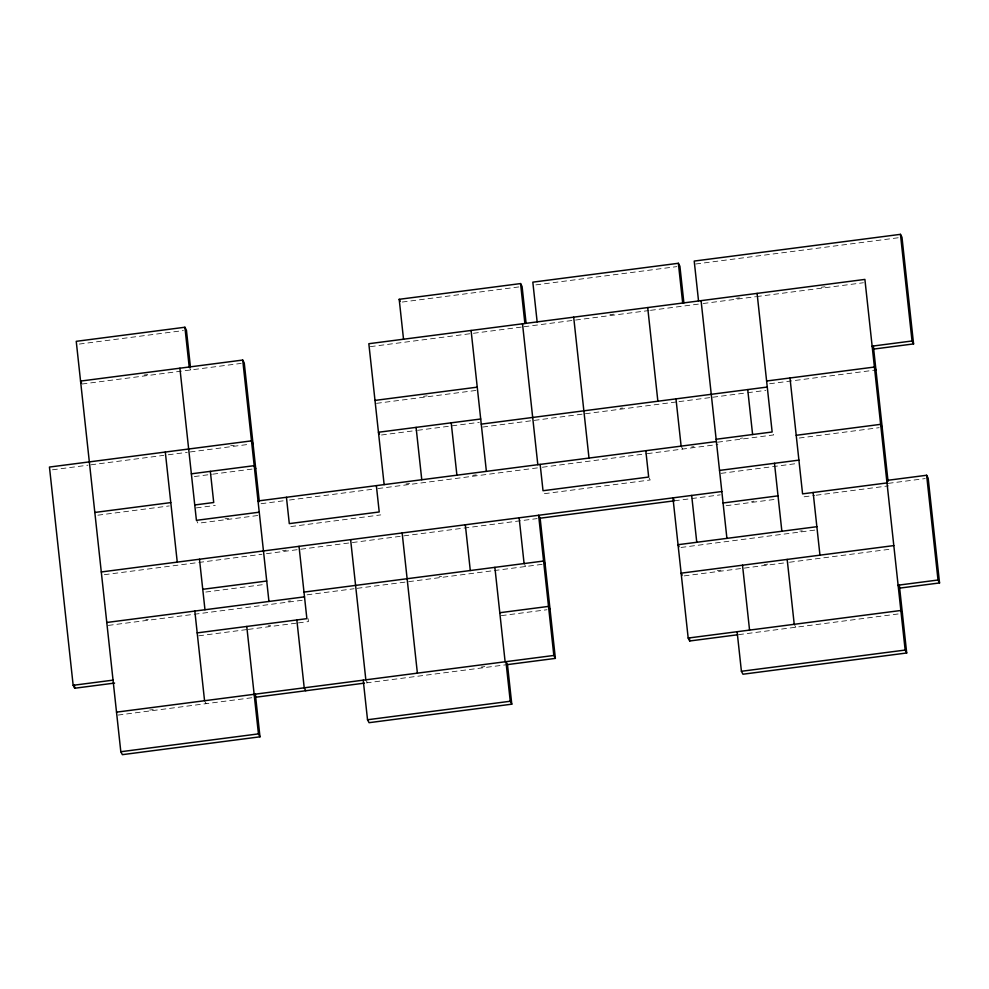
<?xml version="1.0" encoding="UTF-8"?>
<svg xmlns="http://www.w3.org/2000/svg" width="989" height="989" viewBox="0 0 989 989"><rect width="100%" height="100%" fill="white"/><g stroke="black" fill="none" stroke-linecap="round" stroke-linejoin="round"><path stroke-width="0.74" stroke-dasharray="4.95 3.71" d="M402.251 302.041L519.064 286.909M695.749 264.001L898.927 237.669M79.305 344.061L183.373 330.573M535.902 284.881L676.835 266.61M144.171 375.029L147.732 374.571M609.99 314.65L613.551 314.181M735.927 298.319L739.488 297.862M821.389 287.243L824.95 286.785M82.087 384.016L241.192 363.396M370.368 346.644L523.391 326.815M524.046 326.729L648.982 310.534M650.515 310.336L699.569 303.969M703.142 303.512L755.608 296.712M756.548 296.589L863.397 282.743M423.539 396.317L427.087 395.847M376.525 403.339L478.775 390.086M230.635 445.767L234.195 445.297M52.466 469.8L87.922 465.201M90.877 464.818L163.791 455.36M168.291 454.779L187.28 452.319M190.209 451.948L249.97 444.197M769.615 383.757L875.957 369.973M381.494 434.999L416.616 430.438M417.618 430.314L479.294 422.315M620.165 408.309L622.538 408M482.793 427.05L531.204 420.77M534.221 420.387L582.385 414.144M585.401 413.748L677.712 401.781M678.998 401.621L709.855 397.615M712.797 397.232L746.225 392.905M747.61 392.72L765.807 390.371M194.363 476.55L211.881 474.287M212.82 474.164L252.702 468.996M97.886 515.182L169.292 505.923M196.292 507.901L215.268 505.441M740.229 438.325L742.603 438.016M717.68 442.182L773.695 434.925L772.669 432.972M406.022 483.98L409.582 483.522M472.68 475.338L476.228 474.881M691.595 446.966L693.969 446.657M261.059 503.71L284.98 500.607M289.493 500.026L374.856 488.962M377.909 488.566L539.364 467.636M542.368 467.241L646.41 453.753M647.35 453.642L717.927 444.481M799.26 438.028L879.159 427.668M225.047 518.817L228.607 518.36M257.721 515.529L197.961 523.268L196.935 521.314M290.84 526.556L380.765 514.898M721.068 473.348L797.394 463.458M282.582 550.65L286.142 550.193M104.34 574.696L261.961 554.273M266.474 553.679L537.151 518.595M674.473 500.793L720.351 494.846M888.27 483.361L925.21 478.577M751.603 501.472L753.964 501.163M726.136 505.713L776.501 499.185M804.119 496.799L814.689 495.427M816.172 495.229L888.542 485.859M205.811 592.04L265.213 584.351M439.19 576.76L441.564 576.451M307.047 594.834L354.099 588.727M357.128 588.331L405.626 582.051M408.667 581.656L493.375 570.678M494.24 570.566L545.112 563.965M799.854 531.105L802.215 530.796M681.025 547.449L815.356 530.03M145.877 619.596L148.251 619.299M288.071 601.164L290.445 600.867M108.32 625.407L303.079 600.162M268.229 625.864L270.59 625.555M198.727 635.816L247.473 629.486M248.313 629.387L297.751 622.971M298.381 622.897L308.42 621.587L308.098 618.644M717.359 570.653L720.907 570.196M764.151 564.595L767.699 564.126M684.178 575.895L787.936 562.444M789.457 562.247L892.338 548.92M501.336 615.653L547.004 609.731M149.648 710.04L153.208 709.583M481.284 667.056L484.833 666.586M118.062 715.072L252.677 697.628M366.289 682.892L506.665 664.707M738.659 634.641L902.401 613.415M794.736 625.283L795.762 627.236M681.631 447.102L682.657 449.055M649.192 478.021L650.206 479.974L544.556 493.659L543.53 491.706M524.603 564.546L525.629 566.499M366.363 680.803L367.389 682.756M189.727 367.97L190.753 369.935M205.069 701.708L206.095 703.661"/><path stroke-width="1.48" d="M403.524 339.215L399.197 299.308L520.56 283.583L522.093 286.513L526.099 323.354M913.576 343.912L912.031 340.982L872.15 346.15L873.683 349.08L913.576 343.912L901.98 237.273L900.447 234.344L694.216 261.071L698.543 300.977M190.42 366.87L186.427 330.178L184.894 327.248L76.24 341.329L120.819 751.727L122.364 754.656L259.983 736.817L255.36 694.216M683.894 302.906L679.9 266.214L678.367 263.284L532.824 282.149L537.151 321.895M259.316 501.621L244.258 363L242.713 360.058L80.554 381.086L81.58 383.04M374.992 400.409L477.242 387.156M766.611 381.012L874.412 367.043L875.957 369.973M480.703 419.002L378.453 432.255L379.479 434.208M481.26 424.12L767.266 387.045M191.359 473.818L254.185 465.671L255.731 468.601M94.82 512.45L170.788 502.597M194.746 504.971L213.723 502.511L210.336 471.357M716.147 439.252L772.149 431.995L757.092 293.387M258.018 500.966L716.395 441.551M796.219 435.296L880.643 424.343L882.176 427.285M259.242 512.191L196.415 520.338L179.887 368.205M719.522 470.418L798.914 460.132M101.286 571.963L721.822 491.533M540.006 518.224L674.473 500.793M886.737 480.431L926.631 475.264L928.164 478.194L939.55 582.941L899.656 588.121L898.111 585.191L938.017 580.011L939.55 582.941M723.07 502.981L778.022 495.86M887.009 482.929L802.574 493.87L789.988 377.983M202.745 589.308L266.721 581.025M303.994 592.09L543.579 561.035L545.112 563.965M816.865 526.704L678.046 544.704L679.072 546.657M106.775 622.477L304.513 596.849M197.182 632.886L306.874 618.657L299.024 546.336M893.809 545.594L681.137 573.163L682.163 575.116M499.791 612.723L548.512 606.405L550.045 609.348M253.036 443.801L251.49 440.871L49.45 467.055L73.161 685.303L113.043 680.135M73.161 685.303L74.707 688.233L114.588 683.065M116.517 712.142L553.84 655.46L555.373 658.39L506.665 664.707M673.979 499.816L672.953 497.863L688.183 638.053L900.868 610.485L902.401 613.415M364.385 683.139L255.681 697.233L254.148 694.303M688.183 638.053L689.729 640.983L737.633 634.765M120.819 751.727L258.45 733.887L259.983 736.817M367.525 719.757L510.25 701.25L511.783 704.18L369.07 722.687L367.525 719.757L363.223 680.16M741.416 671.284L905.158 650.057L906.703 652.987L742.962 674.214L741.416 671.284L737.114 631.711M399.197 299.308L400.224 301.262M305.749 690.742L304.216 687.812L296.836 619.967M900.447 234.344L912.031 340.982M926.631 475.264L938.017 580.011M873.349 346.051L888.048 481.346M899.285 584.746L906.703 652.987M905.158 650.057L864.893 279.417L368.835 343.715L384.14 484.622M813.143 492.497L819.955 555.163M787.182 559.415L794.229 624.306M774.486 463.297L781.866 531.241M747.721 389.579L752.604 434.53M742.516 565.201L749.563 630.092M701.077 300.644L726.915 538.362M678.367 263.284L682.682 303.03M691.67 495.44L696.763 542.269M675.981 398.876L681.124 446.126M689.395 637.967L689.729 640.983M647.696 307.567L657.87 401.225M645.817 450.7L648.673 477.044L543.023 490.729L540.155 464.397M573.682 317.16L588.999 458.068M520.56 283.583L524.887 323.49M522.513 323.799L537.818 464.706M555.373 658.39L540.142 518.211L538.609 515.281L553.84 655.46M519.126 517.803L524.096 563.569M471.085 330.462L486.39 471.37M511.783 704.18L507.481 664.596L505.948 661.666L510.25 701.25M494.871 567.352L505.119 661.765M465.325 524.776L470.294 570.542M451.219 422.822L456.906 475.19M416.085 427.384L421.771 479.752M402.152 532.96L417.383 673.138M376.364 485.636L379.22 511.968L289.295 523.626L286.439 497.294M350.613 539.648L365.843 679.826M242.713 360.058L268.946 601.46M246.768 626.457L258.45 733.887M184.894 327.248L189.208 366.993M199.481 559.242L204.97 609.756M194.821 611.066L204.562 700.731M165.299 452.047L177.254 562.123M74.373 685.192L74.707 688.233"/></g></svg>
